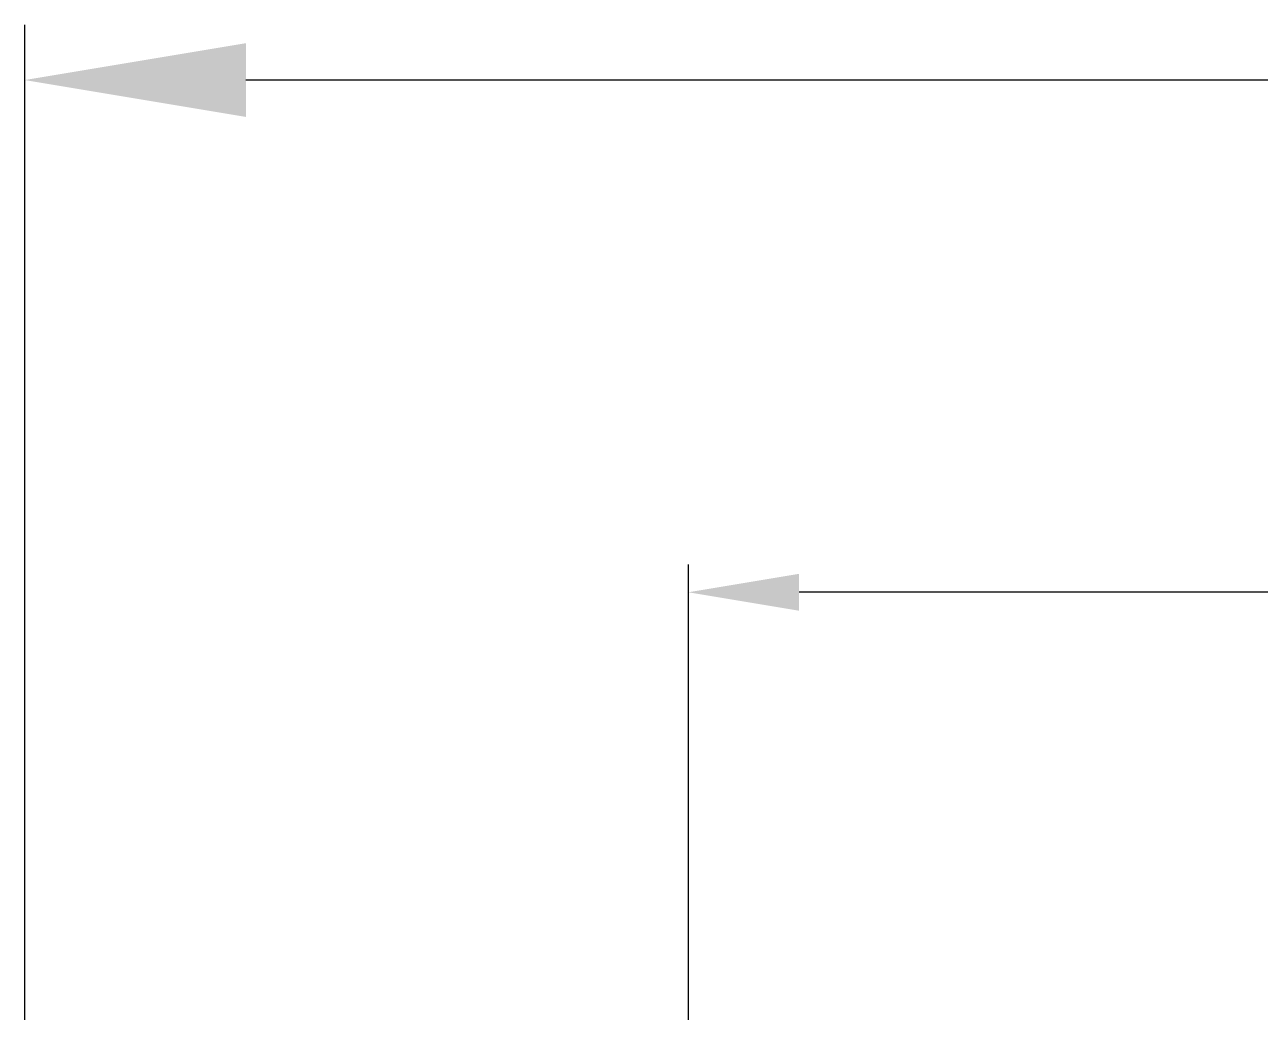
# Model space of a CAD drawing. Header units: millimetres. Extents: x 0 to 21838947, y -10538 to 10000000.
# Drawn here: x 21628493 to 21684342, y 408476 to 453093 of the extents above; entities that cross this region are included whole.
import ezdxf

# ---------------------------------------------------------------- set-up
doc = ezdxf.new("R2010")
doc.units = ezdxf.units.MM
doc.layers.get('defpoints').update_dxf_attribs({"color": 41, "lineweight": 30})
doc.layers.add('-00', color=7, linetype='Continuous', lineweight=30)
doc.styles.add('1-2500', font='ARIAL.TTF', dxfattribs={"height": 2.5})
doc.styles.add('1-5000', font='ARIAL.TTF', dxfattribs={"height": 12500})
doc.dimstyles.new('1-2500', dxfattribs={"dimtxt": 6000, "dimasz": 5000, "dimexe": 1250, "dimexo": 2500, "dimgap": 2000, "dimtad": 1, "dimdec": 0, "dimdsep": 46, "dimtxsty": '1-2500', "dimcen": -30, "dimdle": 1.25, "dimclrd": 256, "dimclre": 256, "dimclrt": 256, "dimadec": 0, "dimazin": 0, "dimtfac": 1, "dimtdec": 0, "dimtofl": 0, "dimtmove": 0, "dimatfit": 3, "dimfxl": 0, "dimtvp": 0.8, "dimtolj": 1, "dimtzin": 0, "dimlwd": -1, "dimlwe": -1, "dimarcsym": 0})
doc.dimstyles.new('1-5000', dxfattribs={"dimtxt": 12500, "dimasz": 10000, "dimexe": 2500, "dimexo": 5000, "dimgap": 5000, "dimtad": 1, "dimdec": 0, "dimdsep": 46, "dimtxsty": '1-5000', "dimcen": -300, "dimdle": 1.25, "dimclrd": 256, "dimclre": 256, "dimclrt": 256, "dimadec": 0, "dimazin": 0, "dimtfac": 1, "dimtdec": 0, "dimtofl": 0, "dimtmove": 0, "dimatfit": 3, "dimfxl": 0, "dimtvp": 0.8, "dimtolj": 1, "dimtzin": 0, "dimlwd": -1, "dimlwe": -1, "dimarcsym": 0})

# ---------------------------------------------------------------- blocks, each defined once
blk = doc.blocks.new('*D45')
at = {"layer": '-00'}
for p, q in [((31532, 3303), (31532, 65645)), ((167932, 3303), (167932, 65645)), ((162932, 64395), (36532, 64395))]:
    blk.add_line(p, q, dxfattribs=at)
for points in [[(36532, 65228), (36532, 63561), (31532, 64395)], [(162932, 65228), (162932, 63561), (167932, 64395)]]:
    blk.add_solid(points, dxfattribs=at)
at = {"layer": 'defpoints', "color": 0}
for p in [(31532, 64395), (31532, 803), (167932, 803)]:
    blk.add_point(p, dxfattribs=at)
at = {"layer": '-00', "insert": (99732, 66398), "char_height": 2.5, "attachment_point": 5, "style": '1-2500'}
blk.add_mtext('\\A1;GD1-2500\\PTEXT HEIGHT - 6250', dxfattribs=at)
blk = doc.blocks.new('*D46')
at = {"layer": '-00'}
for p, q in [((1532, 5803), (1532, 90036)), ((197932, 5803), (197932, 90036)), ((187932, 87536), (11532, 87536))]:
    blk.add_line(p, q, dxfattribs=at)
for points in [[(11532, 89202), (11532, 85869), (1532, 87536)], [(187932, 89202), (187932, 85869), (197932, 87536)]]:
    blk.add_solid(points, dxfattribs=at)
at = {"layer": 'defpoints', "color": 0}
for p in [(1532, 87536), (1532, 803), (197932, 803)]:
    blk.add_point(p, dxfattribs=at)
at = {"layer": '-00', "insert": (99732, 92539), "char_height": 2.5, "attachment_point": 5, "style": '1-5000'}
blk.add_mtext('\\A1;GD1-5000\\PTEXT HEIGHT - 12500', dxfattribs=at)
blk = doc.blocks.new('DIMENTION STANDARDS')
at = {"layer": '-00'}
for base, p1, p2, text, dimstyle, picture, middle in [((1532.4, 87535.6), (197932.4, 803.2), (1532.4, 803.2), 'GD1-5000\\PTEXT HEIGHT - 12500', '1-5000', '*D46', (99732.4, 87535.6)), ((31532.4, 64394.7), (167932.4, 803.2), (31532.4, 803.2), 'GD1-2500\\PTEXT HEIGHT - 6250', '1-2500', '*D45', (99732.4, 64394.7))]:
    dim = blk.add_linear_dim(base=base, p1=p1, p2=p2, text=text, dimstyle=dimstyle, dxfattribs=at)
    dim.commit()
    dim.dimension.update_dxf_attribs({"geometry": picture, "text_midpoint": middle, "dimtype": 160})

msp = doc.modelspace()

# ---------------------------------------------------------------- block references
at = {"layer": '-00'}
msp.add_blockref('DIMENTION STANDARDS', (21626960, 363057), dxfattribs=at)

doc.saveas('drawing.dxf')
